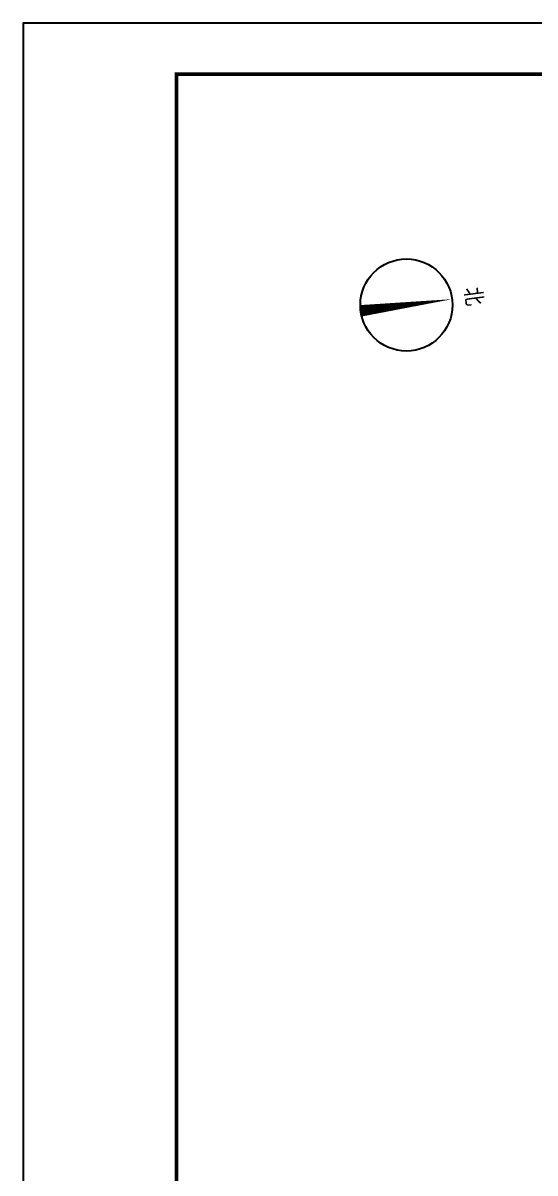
# Model space of a CAD drawing. Header units: millimetres. Extents: x 536322 to 537268, y -176210 to -175465.
# Drawn here: x 536321.5 to 536421.6, y -176045.8 to -175820.9 of the extents above; entities that cross this region are included whole.
import ezdxf

# ---------------------------------------------------------------- set-up
doc = ezdxf.new("R2010")
doc.units = ezdxf.units.MM
doc.header["$MEASUREMENT"] = 0
doc.layers.add('DIM_SYMB', color=3, linetype='Continuous')
doc.layers.add('PUB_TEXT', color=7, linetype='Continuous')
doc.styles.add('_TCH_DIM', font='SIMPLEX', dxfattribs={"width": 0.8, "height": 3.5, "bigfont": 'HZTXT'})

msp = doc.modelspace()

# ---------------------------------------------------------------- linework, layer by layer
msp.add_lwpolyline([(536741.54, -176117.92), (536741.54, -175820.92), (536321.54, -175820.92), (536321.54, -176117.92)], close=True)
at = {"const_width": 0.7}
msp.add_lwpolyline([(536731.54, -175830.92), (536351.54, -175830.92), (536351.54, -176107.92), (536731.54, -176107.92), (536731.54, -175830.92)], dxfattribs=at)
at = {"layer": 'DIM_SYMB', "color": 0}
msp.add_lwpolyline([(536387.54, -175877.2, 2.25, 0, 0), (536405.39, -175874.92, 0, 0, 0)], format="xyseb", dxfattribs=at)
msp.add_circle((536396.46, -175876.06), 9, dxfattribs=at)

# ---------------------------------------------------------------- texts
at = {"layer": 'PUB_TEXT', "color": 0, "style": '_TCH_DIM'}
msp.add_text('北', height=3.62, rotation=277.263, dxfattribs=at).set_placement((536407.52, -175872.81))

doc.saveas('drawing.dxf')
